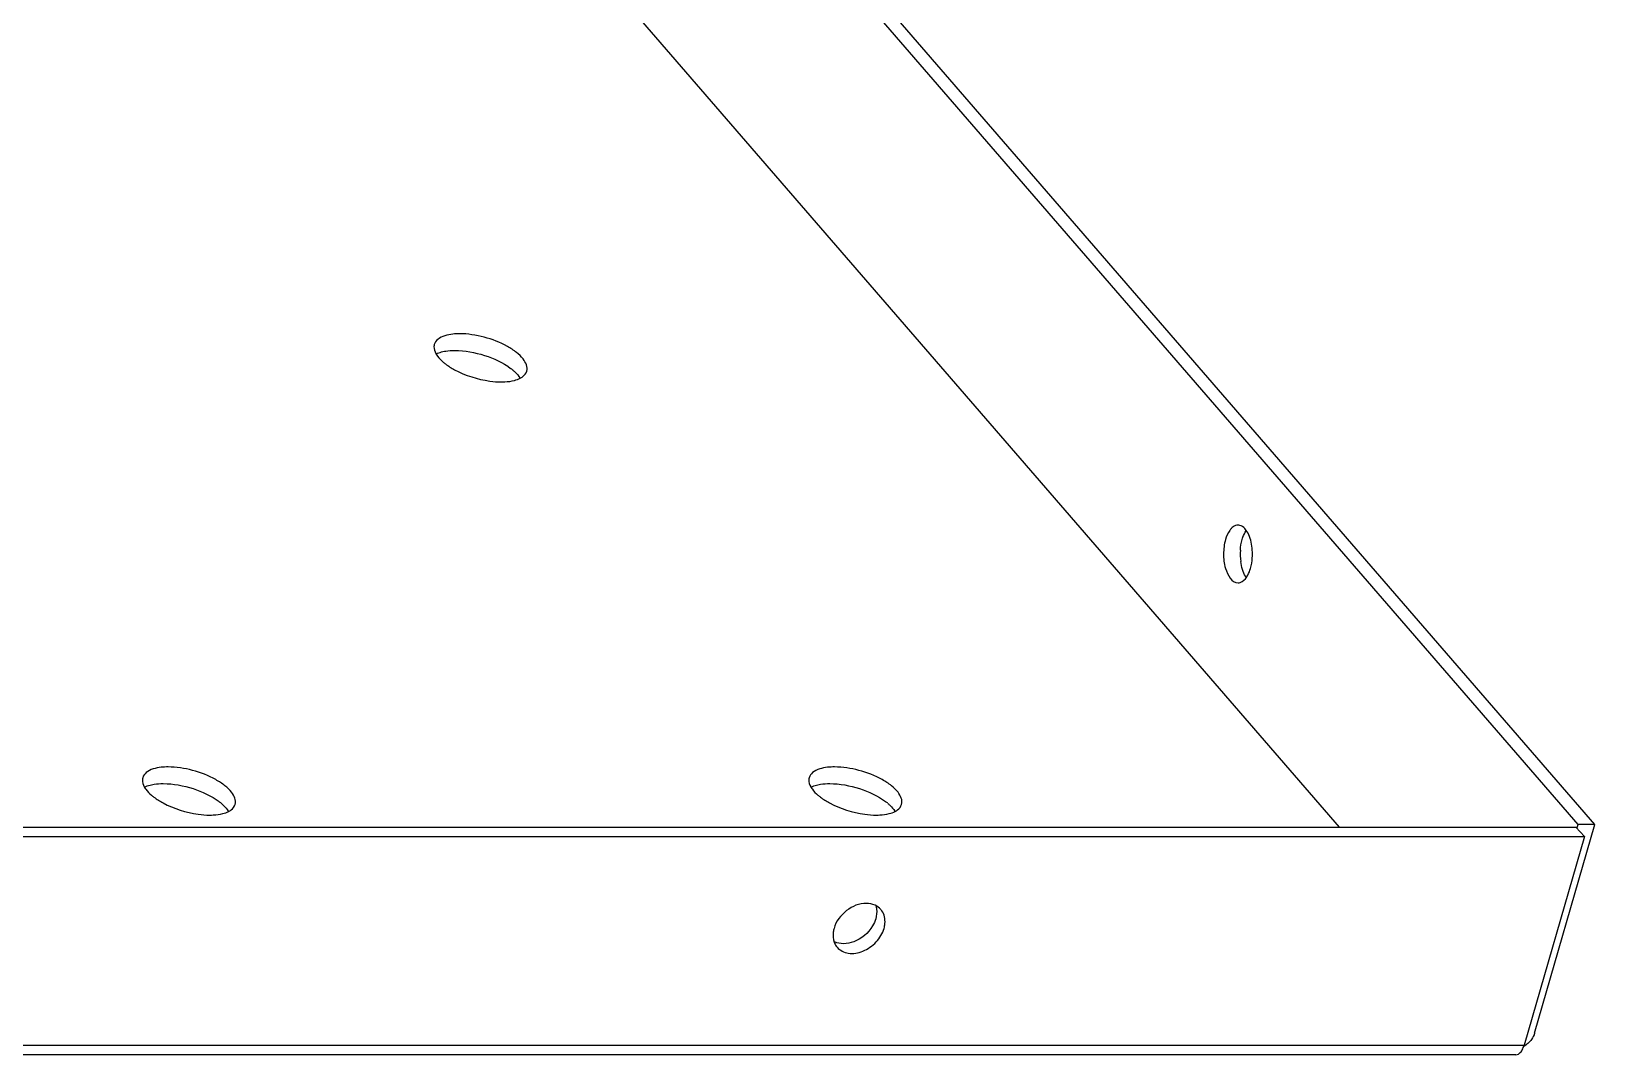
# Model space of a CAD drawing. Header units: millimetres. Extents: x -1 to 407, y -1 to 283.
# Drawn here: x 190.904 to 194.967, y 155.326 to 157.984 of the extents above; entities that cross this region are included whole.
import ezdxf

# ---------------------------------------------------------------- set-up
doc = ezdxf.new("R2010")
doc.units = ezdxf.units.MM
doc.header["$LTSCALE"] = 23.1
doc.layers.add('001-PCB', color=7, linetype='CONTINUOUS')

msp = doc.modelspace()

# ---------------------------------------------------------------- linework, layer by layer
at = {"layer": '001-PCB', "color": 7, "linetype": 'Continuous'}
for p, q in [((194.9238, 155.9237), (190.9123, 160.5558)), ((194.9671, 155.9237), (190.9556, 160.5558)), ((194.3042, 155.9175), (190.756, 160.0146)), ((178.7289, 155.9175), (194.9184, 155.9175)), ((194.8109, 155.3824), (194.9671, 155.9237)), ((194.9184, 155.9175), (194.9401, 155.8925)), ((194.9217, 155.9165), (194.9238, 155.9237)), ((194.9671, 155.9237), (194.9238, 155.9237)), ((178.7506, 155.8925), (194.9401, 155.8925)), ((194.9401, 155.8925), (194.7838, 155.3512)), ((178.5943, 155.3512), (194.7838, 155.3512)), ((194.7622, 155.3262), (178.5727, 155.3262))]:
    msp.add_line(p, q, dxfattribs=at)
for centre, radius, start, end in [((192.0018, 157.1728), 0.053, 208.9912, 211.1195), ((192.0674, 156.9992), 0.1371, 49.7253, 52.9736), ((194.1929, 156.6266), 0.147, 176.2986, 187.761), ((191.244, 156.0478), 0.053, 208.9912, 211.1195), ((192.9761, 156.0478), 0.053, 208.9912, 211.1195), ((191.3096, 155.8742), 0.1371, 49.7253, 52.9736), ((193.0417, 155.8742), 0.1371, 49.7253, 52.9736), ((193.0801, 155.6758), 0.0421, 35.4679, 40.8771), ((193.0304, 155.6328), 0.0421, 215.4679, 220.8771), ((194.7181, 155.3701), 0.0684, 340.6837, 343.9217)]:
    msp.add_arc(centre, radius, start, end, dxfattribs=at)
for points, knots in [([(192.0174, 157.1985), (192.0114, 157.1985), (191.9919, 157.1975), (191.971, 157.1927), (191.9605, 157.1838)], [0, 0, 0, 0, 0.30327, 1, 1, 1, 1]), ([(192.1917, 157.1014), (192.1947, 157.1119), (192.1853, 157.1324), (192.1646, 157.1512), (192.1314, 157.1728), (192.0818, 157.1916), (192.0388, 157.1985), (192.0174, 157.1985)], [0, 0, 0, 0, 0.153752, 0.264999, 0.397975, 0.702161, 1, 1, 1, 1]), ([(191.9515, 157.1706), (191.951, 157.1689), (191.9496, 157.1608), (191.9524, 157.1526), (191.9554, 157.1471)], [0, 0, 0, 0, 0.229304, 1, 1, 1, 1]), ([(191.956, 157.1458), (191.9573, 157.1465), (191.9631, 157.1492), (191.9693, 157.1511), (191.9741, 157.1521)], [0, 0, 0, 0, 0.230385, 1, 1, 1, 1]), ([(191.9564, 157.1454), (191.9575, 157.1437), (191.9625, 157.1363), (191.9688, 157.1299), (191.9741, 157.1254)], [0, 0, 0, 0, 0.225009, 1, 1, 1, 1]), ([(191.9741, 157.1521), (191.9764, 157.1527), (191.9866, 157.1546), (191.997, 157.1552), (192.0049, 157.1552)], [0, 0, 0, 0, 0.231113, 1, 1, 1, 1]), ([(191.9741, 157.1254), (191.9762, 157.1236), (191.9857, 157.1159), (191.9961, 157.1095), (192.0044, 157.105)], [0, 0, 0, 0, 0.231788, 1, 1, 1, 1]), ([(192.0049, 157.1552), (192.0311, 157.1552), (192.0822, 157.1455), (192.1298, 157.1238), (192.1499, 157.1086)], [0, 0, 0, 0, 0.509314, 1, 1, 1, 1]), ([(192.0044, 157.105), (192.0325, 157.0899), (192.0738, 157.0769), (192.1157, 157.0735), (192.1257, 157.0735)], [0, 0, 0, 0, 0.761323, 1, 1, 1, 1]), ([(192.1257, 157.0735), (192.1288, 157.0735), (192.1402, 157.0738), (192.1516, 157.0752), (192.1596, 157.0773)], [0, 0, 0, 0, 0.270617, 1, 1, 1, 1]), ([(192.156, 157.1038), (192.1579, 157.1022), (192.1645, 157.0962), (192.1705, 157.0893), (192.1739, 157.0838)], [0, 0, 0, 0, 0.27554, 1, 1, 1, 1]), ([(192.1749, 157.0831), (192.1771, 157.0842), (192.1842, 157.0885), (192.19, 157.0956), (192.1917, 157.1014)], [0, 0, 0, 0, 0.284584, 1, 1, 1, 1]), ([(194.0232, 156.6936), (194.0215, 156.6918), (194.0144, 156.6832), (194.01, 156.6725), (194.0076, 156.6641)], [0, 0, 0, 0, 0.216921, 1, 1, 1, 1]), ([(194.0401, 156.7016), (194.0355, 156.7016), (194.0291, 156.699), (194.0244, 156.6948), (194.0232, 156.6936)], [0, 0, 0, 0, 0.719767, 1, 1, 1, 1]), ([(194.0617, 156.6878), (194.0606, 156.6895), (194.0562, 156.6951), (194.05, 156.6996), (194.0451, 156.7009)], [0, 0, 0, 0, 0.285514, 1, 1, 1, 1]), ([(194.0509, 156.6641), (194.0515, 156.6663), (194.0542, 156.6744), (194.0578, 156.6822), (194.0613, 156.6873)], [0, 0, 0, 0, 0.27063, 1, 1, 1, 1]), ([(194.0773, 156.617), (194.0776, 156.6218), (194.0779, 156.6404), (194.0748, 156.6592), (194.0699, 156.6721)], [0, 0, 0, 0, 0.261705, 1, 1, 1, 1]), ([(194.0076, 156.6641), (194.0041, 156.652), (194.0014, 156.626), (194.0049, 156.587), (194.0235, 156.5516), (194.0401, 156.5516)], [0, 0, 0, 0, 0.302038, 0.603923, 1, 1, 1, 1]), ([(194.0537, 156.5807), (194.053, 156.5827), (194.05, 156.5911), (194.0482, 156.6), (194.0472, 156.6067)], [0, 0, 0, 0, 0.236563, 1, 1, 1, 1]), ([(194.0628, 156.5669), (194.0638, 156.5685), (194.0679, 156.5755), (194.0708, 156.5831), (194.0726, 156.5891)], [0, 0, 0, 0, 0.229918, 1, 1, 1, 1]), ([(194.0401, 156.5516), (194.0421, 156.5516), (194.0515, 156.5532), (194.0588, 156.5608), (194.0628, 156.5669)], [0, 0, 0, 0, 0.218909, 1, 1, 1, 1]), ([(191.2597, 156.0735), (191.2537, 156.0735), (191.2341, 156.0725), (191.2133, 156.0677), (191.2027, 156.0588)], [0, 0, 0, 0, 0.30327, 1, 1, 1, 1]), ([(191.4339, 155.9764), (191.437, 155.9869), (191.4275, 156.0074), (191.4068, 156.0262), (191.3736, 156.0478), (191.3241, 156.0666), (191.281, 156.0735), (191.2597, 156.0735)], [0, 0, 0, 0, 0.153752, 0.264999, 0.397975, 0.702161, 1, 1, 1, 1]), ([(192.9917, 156.0735), (192.9857, 156.0735), (192.9662, 156.0725), (192.9453, 156.0677), (192.9347, 156.0588)], [0, 0, 0, 0, 0.30327, 1, 1, 1, 1]), ([(193.166, 155.9764), (193.169, 155.9869), (193.1595, 156.0074), (193.1388, 156.0262), (193.1056, 156.0478), (193.0561, 156.0666), (193.013, 156.0735), (192.9917, 156.0735)], [0, 0, 0, 0, 0.153752, 0.264999, 0.397975, 0.702161, 1, 1, 1, 1]), ([(191.1937, 156.0456), (191.1932, 156.0439), (191.1919, 156.0358), (191.1946, 156.0276), (191.1977, 156.0221)], [0, 0, 0, 0, 0.229304, 1, 1, 1, 1]), ([(191.1983, 156.0208), (191.1996, 156.0215), (191.2053, 156.0242), (191.2115, 156.0261), (191.2163, 156.0271)], [0, 0, 0, 0, 0.230385, 1, 1, 1, 1]), ([(191.1986, 156.0204), (191.1997, 156.0187), (191.2047, 156.0113), (191.2111, 156.0049), (191.2163, 156.0004)], [0, 0, 0, 0, 0.225009, 1, 1, 1, 1]), ([(191.2163, 156.0271), (191.2186, 156.0277), (191.2288, 156.0296), (191.2392, 156.0302), (191.2472, 156.0302)], [0, 0, 0, 0, 0.231113, 1, 1, 1, 1]), ([(191.2472, 156.0302), (191.2733, 156.0302), (191.3245, 156.0205), (191.3721, 155.9988), (191.3922, 155.9836)], [0, 0, 0, 0, 0.509314, 1, 1, 1, 1]), ([(192.9258, 156.0456), (192.9252, 156.0439), (192.9239, 156.0358), (192.9267, 156.0276), (192.9297, 156.0221)], [0, 0, 0, 0, 0.229304, 1, 1, 1, 1]), ([(192.9303, 156.0208), (192.9316, 156.0215), (192.9374, 156.0242), (192.9435, 156.0261), (192.9483, 156.0271)], [0, 0, 0, 0, 0.230385, 1, 1, 1, 1]), ([(192.9307, 156.0204), (192.9317, 156.0187), (192.9368, 156.0113), (192.9431, 156.0049), (192.9483, 156.0004)], [0, 0, 0, 0, 0.225009, 1, 1, 1, 1]), ([(192.9483, 156.0271), (192.9507, 156.0277), (192.9609, 156.0296), (192.9713, 156.0302), (192.9792, 156.0302)], [0, 0, 0, 0, 0.231113, 1, 1, 1, 1]), ([(192.9792, 156.0302), (193.0054, 156.0302), (193.0565, 156.0205), (193.1041, 155.9988), (193.1242, 155.9836)], [0, 0, 0, 0, 0.509314, 1, 1, 1, 1]), ([(191.2163, 156.0004), (191.2184, 155.9986), (191.228, 155.9909), (191.2384, 155.9845), (191.2466, 155.98)], [0, 0, 0, 0, 0.231788, 1, 1, 1, 1]), ([(191.2466, 155.98), (191.2748, 155.9649), (191.316, 155.9519), (191.3579, 155.9485), (191.3679, 155.9485)], [0, 0, 0, 0, 0.761323, 1, 1, 1, 1]), ([(191.3982, 155.9788), (191.4001, 155.9772), (191.4068, 155.9712), (191.4128, 155.9643), (191.4162, 155.9588)], [0, 0, 0, 0, 0.27554, 1, 1, 1, 1]), ([(192.9483, 156.0004), (192.9505, 155.9986), (192.96, 155.9909), (192.9704, 155.9845), (192.9787, 155.98)], [0, 0, 0, 0, 0.231788, 1, 1, 1, 1]), ([(192.9787, 155.98), (193.0068, 155.9649), (193.048, 155.9519), (193.09, 155.9485), (193.1, 155.9485)], [0, 0, 0, 0, 0.761323, 1, 1, 1, 1]), ([(193.1303, 155.9788), (193.1322, 155.9772), (193.1388, 155.9712), (193.1448, 155.9643), (193.1482, 155.9588)], [0, 0, 0, 0, 0.27554, 1, 1, 1, 1]), ([(191.3679, 155.9485), (191.371, 155.9485), (191.3824, 155.9488), (191.3938, 155.9502), (191.4018, 155.9523)], [0, 0, 0, 0, 0.270617, 1, 1, 1, 1]), ([(191.4172, 155.9581), (191.4193, 155.9592), (191.4264, 155.9635), (191.4322, 155.9706), (191.4339, 155.9764)], [0, 0, 0, 0, 0.284584, 1, 1, 1, 1]), ([(193.1, 155.9485), (193.1031, 155.9485), (193.1144, 155.9488), (193.1258, 155.9502), (193.1339, 155.9523)], [0, 0, 0, 0, 0.270617, 1, 1, 1, 1]), ([(193.1492, 155.9581), (193.1513, 155.9592), (193.1585, 155.9635), (193.1643, 155.9706), (193.166, 155.9764)], [0, 0, 0, 0, 0.284584, 1, 1, 1, 1]), ([(193.0743, 155.7193), (193.0559, 155.7193), (193.0189, 155.7042), (192.9955, 155.6723), (192.9903, 155.6543)], [0, 0, 0, 0, 0.493874, 1, 1, 1, 1]), ([(193.1202, 155.6543), (193.1214, 155.6584), (193.1245, 155.6738), (193.1211, 155.6909), (193.1144, 155.7002)], [0, 0, 0, 0, 0.273047, 1, 1, 1, 1]), ([(192.9903, 155.6543), (192.9894, 155.6512), (192.9868, 155.6394), (192.9876, 155.6267), (192.9907, 155.6184)], [0, 0, 0, 0, 0.266626, 1, 1, 1, 1]), ([(192.9985, 155.6052), (193.0056, 155.597), (193.029, 155.5858), (193.0676, 155.5931), (193.1014, 155.6167), (193.1164, 155.6413), (193.1202, 155.6543)], [0, 0, 0, 0, 0.212792, 0.460962, 0.735093, 1, 1, 1, 1]), ([(193.0985, 155.6793), (193.0967, 155.6727), (193.0851, 155.6469), (193.0613, 155.6268), (193.0414, 155.6194)], [0, 0, 0, 0, 0.242747, 1, 1, 1, 1])]:
    msp.add_open_spline(points, degree=3, knots=knots, dxfattribs=at)
for points in [[(191.9605, 157.1838), (191.9564, 157.1804), (191.9529, 157.1758), (191.9515, 157.1706)], [(192.1596, 157.0773), (192.1649, 157.0787), (192.1701, 157.0805), (192.1749, 157.0831)], [(194.0451, 156.7009), (194.0435, 156.7014), (194.0418, 156.7016), (194.0401, 156.7016)], [(194.0699, 156.6721), (194.0678, 156.6776), (194.0652, 156.683), (194.0617, 156.6878)], [(194.0462, 156.6361), (194.0468, 156.6455), (194.0483, 156.655), (194.0509, 156.6641)], [(194.0726, 156.5891), (194.0752, 156.5982), (194.0767, 156.6076), (194.0773, 156.617)], [(194.0618, 156.5654), (194.0584, 156.5701), (194.0558, 156.5753), (194.0537, 156.5807)], [(191.2027, 156.0588), (191.1986, 156.0554), (191.1952, 156.0508), (191.1937, 156.0456)], [(192.9347, 156.0588), (192.9307, 156.0554), (192.9272, 156.0508), (192.9258, 156.0456)], [(191.4018, 155.9523), (191.4071, 155.9537), (191.4123, 155.9555), (191.4172, 155.9581)], [(193.1339, 155.9523), (193.1392, 155.9537), (193.1444, 155.9555), (193.1492, 155.9581)], [(193.097, 155.7145), (193.0899, 155.7177), (193.082, 155.7192), (193.0743, 155.7193)], [(193.112, 155.7034), (193.1079, 155.7081), (193.1026, 155.7119), (193.097, 155.7145)], [(193.0981, 155.7151), (193.0994, 155.7116), (193.1003, 155.708), (193.1008, 155.7043)], [(193.1008, 155.7043), (193.1018, 155.696), (193.1009, 155.6874), (193.0985, 155.6793)], [(192.9907, 155.6184), (192.9921, 155.6149), (192.9939, 155.6115), (192.9961, 155.6084)], [(193.0151, 155.6144), (193.0071, 155.6143), (192.9989, 155.6158), (192.9917, 155.6192)], [(193.0414, 155.6194), (193.033, 155.6163), (193.024, 155.6144), (193.0151, 155.6144)], [(194.8109, 155.3824), (194.8091, 155.3765), (194.8063, 155.3708), (194.8027, 155.3657)], [(194.7621, 155.3262), (194.7644, 155.3262), (194.7667, 155.3268), (194.7686, 155.3279)], [(194.7686, 155.3279), (194.7722, 155.3298), (194.7751, 155.333), (194.7773, 155.3364)], [(194.7773, 155.3364), (194.7796, 155.3399), (194.7813, 155.3436), (194.7826, 155.3475)], [(194.8027, 155.3657), (194.7974, 155.3583), (194.7905, 155.3519), (194.7826, 155.3473)]]:
    msp.add_open_spline(points, degree=3, dxfattribs=at)

doc.saveas('drawing.dxf')
